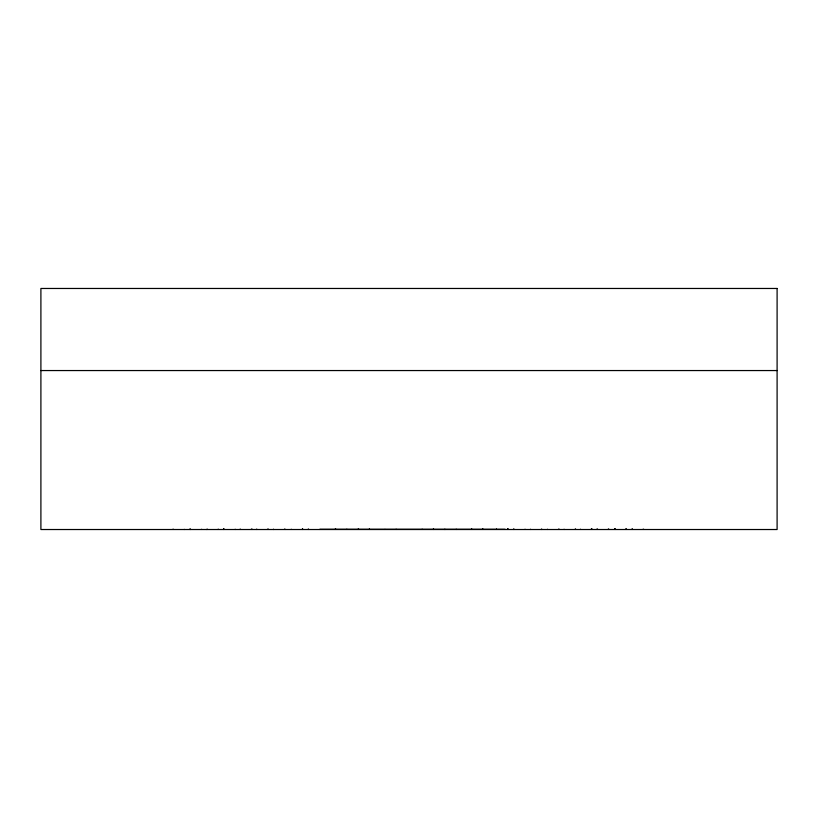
<?xml version="1.0" encoding="UTF-8"?>
<svg xmlns="http://www.w3.org/2000/svg" width="818" height="818" viewBox="0 0 818 818"><rect width="100%" height="100%" fill="white"/><g stroke="black" fill="none" stroke-linecap="round" stroke-linejoin="round"><path stroke-width="1.23" d="M173.263 529.195L172.915 529.246M184.439 529.41L184.091 529.471M201.34 529.461L201.688 529.307M207.015 529.471L206.76 529.471M218.406 529.41L218.181 529.246M218.181 529.399L218.058 529.471M240.155 529.093L240.451 529.246M252.046 529.093L251.402 529.195L251.872 529.471M256.975 529.43L256.76 529.246M267.762 529.093L268.396 529.195L267.926 529.461M285.032 529.461L284.603 529.093L285.124 529.43M302.302 529.338L302.905 529.195L302.261 529.134M308.734 529.41L308.222 529.093L308.642 529.471M319.94 529.471L319.644 529.348M335.728 529.369L335.135 529.215L335.82 529.215M346.944 529.369L346.771 529.246M357.998 529.338L358.591 529.195L358.079 529.348M369.296 529.338L369.552 529.246M384.941 529.399L385.074 529.461M395.984 529.338L396.464 529.41M422.139 529.246L422.313 529.348M433.571 529.461L433.438 529.246M444.665 529.338L445.145 529.43M471.352 529.338L471.955 529.195L471.434 529.348M482.906 529.399L482.61 529.134M496.291 529.338L496.546 529.246M513.929 529.461L513.796 529.246M524.972 529.266L525.095 529.246M541.465 529.215L541.813 529.246M547.498 529.246L547.62 529.461M558.53 529.338L559.134 529.195M580.637 529.369L580.381 529.246M597.007 529.307L597.569 529.195L596.884 529.215M608.868 529.195L608.183 529.195L608.704 529.348M615.228 529.195L614.594 529.134L615.013 529.461M632.14 529.246L632.488 529.195M643.101 529.215L643.735 529.297M190.297 529.461L190.042 529.461M256.504 529.369L256.883 529.461M291.259 529.246L291.259 529.399M482.651 529.369L483.162 529.338L482.61 529.297M541.557 529.369L541.935 529.471M575.708 529.215L575.034 529.215L575.596 529.307M615.228 529.215L614.891 529.246M235.298 529.471L235.165 529.246M273.733 529.461L273.478 529.461M302.691 529.461L302.558 529.246M369.675 529.461L369.204 529.215M444.787 529.471L445.053 529.471M456.352 529.461L456.219 529.246M496.72 529.369L496.373 529.369M530.637 529.461L530.514 529.246M564.205 529.461L564.072 529.246M189.878 529.297L190.512 529.195L189.827 529.195M433.693 529.338L433.141 529.297L433.734 529.297M558.96 529.348L558.622 529.348M632.314 529.348L631.803 529.195L632.396 529.338M40.9 370.554L777.1 370.554M320.257 529.246L505.135 529.246M513.622 529.348L514.144 529.215L513.571 529.41M223.866 529.246L223.743 529.471M207.107 529.307L207.179 529.093M223.57 529.093L224.214 529.195L223.57 529.134M273.386 529.266L273.386 529.307M507.549 529.093L508.183 529.215L507.549 529.134M507.62 529.266L507.712 529.266M591.383 529.093L592.028 529.215L591.383 529.134M591.455 529.266L591.557 529.266M625.893 529.093L626.527 529.215L625.893 529.134M625.964 529.266L626.056 529.266M508.142 529.297L507.549 529.297L508.142 529.297M591.976 529.297L591.383 529.297L591.976 529.297M615.187 529.297L614.594 529.297L615.116 529.307M777.1 288.468L40.9 288.468L40.9 529.522L777.1 529.522L777.1 288.468"/></g></svg>
